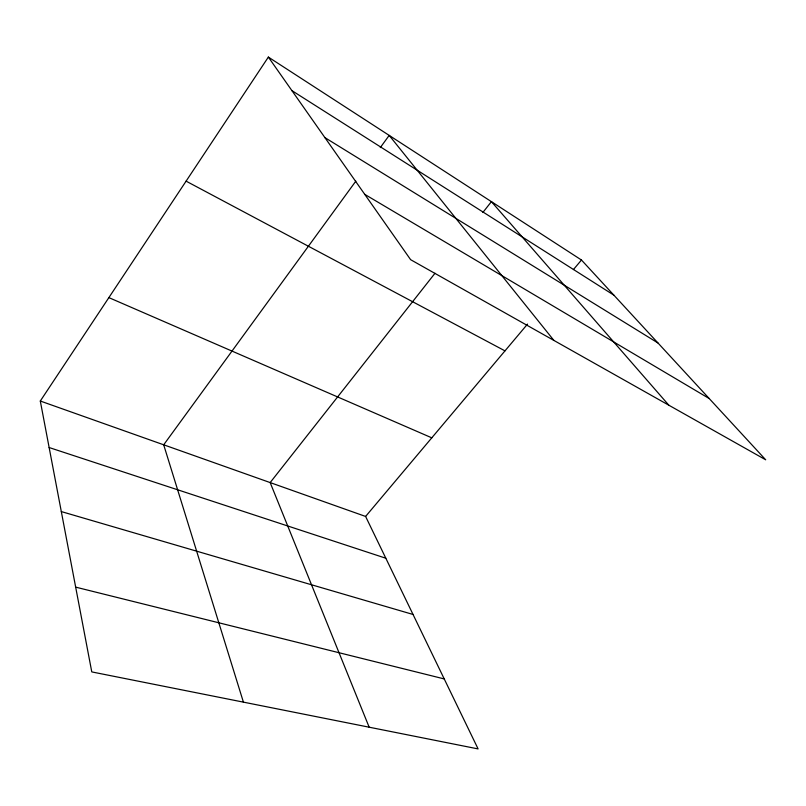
<?xml version="1.0" encoding="UTF-8"?>
<svg xmlns="http://www.w3.org/2000/svg" width="806" height="806" viewBox="0 0 806 806"><rect width="100%" height="100%" fill="white"/><g stroke="black" fill="none" stroke-linecap="round" stroke-linejoin="round"><path stroke-width="1.21" d="M40.3 401.025L365.602 516.445L478.099 748.915L91.773 671.912L40.3 401.025L268.358 57.085L581.469 260.016L765.7 459.803L410.627 259.683L268.358 57.085M355.829 181.159L163.689 444.811L243.412 702.137M380.291 147.599L389.187 135.388L553.893 340.424M435.008 273.254L270.161 482.582L369.168 727.203M482.905 212.431L491.408 201.641L668.839 405.206M365.602 516.445L527.527 324.093M573.419 269.577L581.469 260.016M75.663 587.131L444.227 678.924M61.306 511.578L413.035 614.464M49.136 447.531L385.822 558.226M108.87 297.615L431.784 437.829M186.095 181.149L504.989 350.872M364.745 194.347L709.209 398.547M324.919 137.625L657.988 342.993M291.903 90.615L613.88 295.167"/></g></svg>
